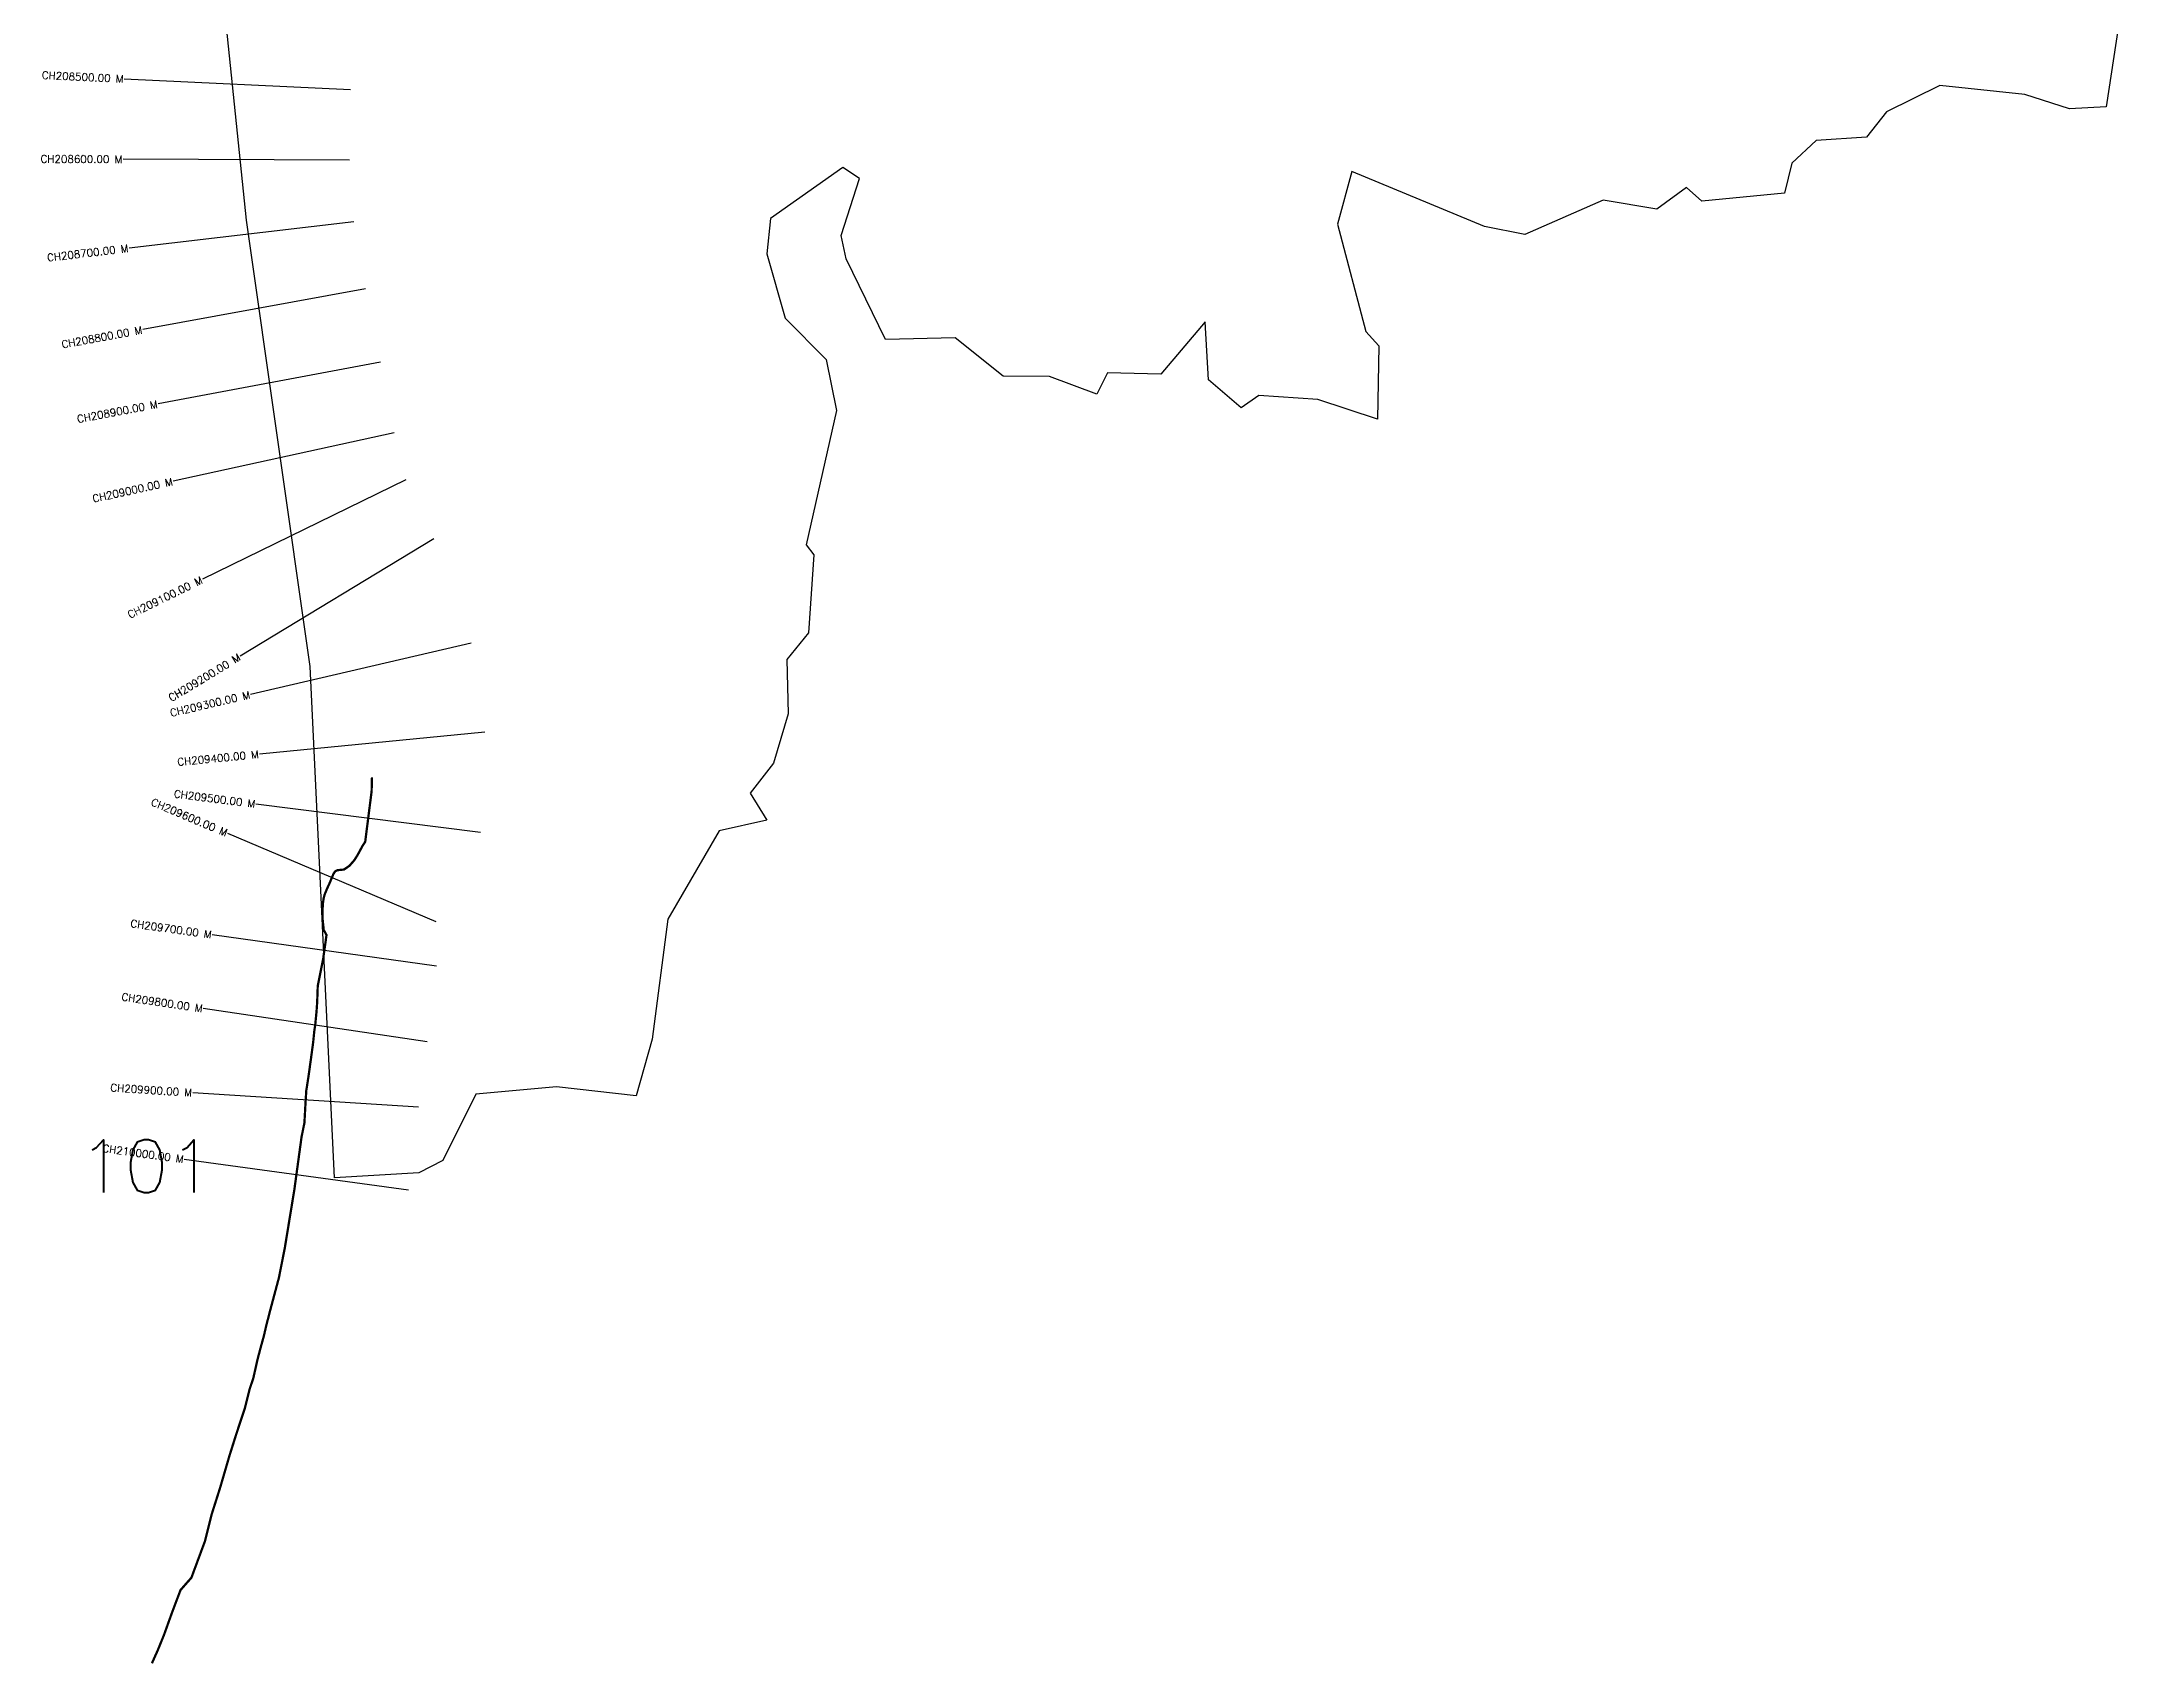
# Model space of a CAD drawing. Header units: metres. Extents: x 274518 to 277438, y 2074144 to 2078414.
# Drawn here: x 274626 to 277379, y 2074144 to 2076295 of the extents above; entities that cross this region are included whole.
import ezdxf
from ezdxf.enums import TextEntityAlignment as Align

# ---------------------------------------------------------------- set-up
doc = ezdxf.new("R2010")
doc.units = ezdxf.units.M
doc.header["$MEASUREMENT"] = 0
for name, color, linetype in [('CS', 134, 'Continuous'), ('CSMark', 6, 'Continuous'), ('NATURALLY PROTECTED', 3, 'Continuous'), ('village', 3, 'Continuous')]:
    doc.layers.add(name, color=color, linetype=linetype)
doc.styles.get("Standard").update_dxf_attribs({"font": 'simplex.shx'})

msp = doc.modelspace()

# ---------------------------------------------------------------- linework, layer by layer
at = {"layer": 'CS'}
for p, q in [((275035.2, 2076231.4), (274735.5, 2076245.6)), ((275033.9, 2076138), (274733.9, 2076139.2)), ((275039.9, 2076056.4), (274741.9, 2076021.4)), ((275055.2, 2075967.5), (274760.1, 2075913.3)), ((275075.4, 2075870.2), (274780.5, 2075814.8)), ((275093.5, 2075776.4), (274800.4, 2075712.3)), ((275108.9, 2075714), (274839.2, 2075582.6)), ((275145.7, 2075635.8), (274889, 2075480.6)), ((275195.2, 2075497.8), (274903, 2075429.8)), ((275213.4, 2075379.7), (274914.8, 2075350.6)), ((275207.7, 2075246.6), (274910.1, 2075284.4)), ((275148.9, 2075128.2), (274872.6, 2075245.2)), ((275149.3, 2075069.3), (274852.2, 2075111.1)), ((275136.9, 2074969.2), (274840.2, 2075013.1)), ((275125.7, 2074882.5), (274826.3, 2074901.5)), ((275112.3, 2074772.5), (274815, 2074813.2))]:
    msp.add_line(p, q, dxfattribs=at)
at = {"layer": 'NATURALLY PROTECTED', "const_width": 3, "flags": 128}
msp.add_lwpolyline([(275063.9, 2075319.9), (275063.4, 2075301.2), (275054.9, 2075234.3), (275051.5, 2075229.1), (275048.4, 2075223.4), (275044.6, 2075216.4), (275040.4, 2075209.8), (275033.8, 2075202.3), (275026.7, 2075197.5), (275018.4, 2075196.7), (275015.1, 2075195.1), (275012.9, 2075191.9), (275011, 2075187.4), (275007.4, 2075178.8), (275004.2, 2075171.9), (275000.9, 2075163.8), (274999.7, 2075158.6), (274998.7, 2075151.4), (274998.4, 2075143.4), (274998.2, 2075134), (274999.9, 2075117.5), (275003.6, 2075110.7), (274999.2, 2075079.3), (274996.1, 2075063.8), (274992, 2075043.4), (274991.2, 2075021.1), (274990.3, 2075008.6), (274988.7, 2074992.1), (274987.3, 2074982.4), (274985.9, 2074968.3), (274983.1, 2074947.6), (274979.8, 2074923.7), (274976.8, 2074904.5), (274975.7, 2074886.9), (274974.3, 2074861.6), (274970.5, 2074842.9), (274961, 2074773.3), (274948.2, 2074695.2), (274940.5, 2074656.4), (274929.1, 2074613.7), (274923.8, 2074593.2), (274920.5, 2074578.9), (274916.9, 2074566), (274912.1, 2074547.9), (274908.9, 2074533.5), (274906.4, 2074522.6), (274901.8, 2074509.1), (274895.3, 2074483.2), (274884.1, 2074449.4), (274875, 2074420.6), (274862.6, 2074378.1), (274851.2, 2074342.2), (274842.6, 2074307.5), (274824.5, 2074258.7), (274810, 2074242.2), (274798.1, 2074210.5), (274788.1, 2074182.7), (274779.8, 2074162.3), (274773.5, 2074148.3), (274772.1, 2074145.1)], dxfattribs=at)
at = {"layer": 'village', "color": 6}
msp.add_polyline3d([(277379.5, 2076316.2, 0), (277363.1, 2076208.6, 0), (277314.7, 2076206.2, 0), (277255.5, 2076224.9, 0), (277142.6, 2076236.9, 0), (277071.9, 2076202.2, 0), (277045.4, 2076168.3, 0), (276978.5, 2076163.9, 0), (276946.3, 2076134.1, 0), (276936.5, 2076094.4, 0), (276826.9, 2076083.6, 0), (276806.9, 2076101.8, 0), (276767.3, 2076073.1, 0), (276696.2, 2076084.9, 0), (276592.6, 2076039.5, 0), (276538.9, 2076050.1, 0), (276363, 2076123, 0), (276344.1, 2076053.3, 0), (276381.5, 2075910.9, 0), (276398.9, 2075891.7, 0), (276397.1, 2075794.7, 0), (276318, 2075820.7, 0), (276239.8, 2075826.2, 0), (276216.5, 2075809.6, 0), (276173, 2075846.6, 0), (276168.7, 2075923.6, 0), (276109.9, 2075854.2, 0), (276039, 2075856.1, 0), (276025.1, 2075827.8, 0), (275962.2, 2075851.2, 0), (275900.6, 2075851.6, 0), (275837.3, 2075902.5, 0), (275744.9, 2075900.2, 0), (275692.7, 2076007.4, 0), (275685.8, 2076038.2, 0), (275710.3, 2076113.8, 0), (275688.3, 2076128.3, 0), (275592.1, 2076060.8, 0), (275587.5, 2076013.8, 0), (275611.7, 2075928.6, 0), (275666.3, 2075873.6, 0), (275680, 2075806, 0), (275639.4, 2075627.9, 0), (275649.9, 2075614.8, 0), (275642.5, 2075511.2, 0), (275613.8, 2075476, 0), (275615.5, 2075403.9, 0), (275596.2, 2075338.4, 0), (275565.3, 2075298.7, 0), (275587.6, 2075263.1, 0), (275524.4, 2075248.8, 0), (275456, 2075131.8, 0), (275435.6, 2074972.4, 0), (275414, 2074897.3, 0), (275308.7, 2074909.5, 0), (275201.6, 2074899.9, 0), (275157.9, 2074811.7, 0), (275125.8, 2074795.4, 0), (275014.2, 2074788.7, 0), (274981.9, 2075466.7, 0), (274897.5, 2076058.4, 0), (274841, 2076605.5, 0)], dxfattribs=at)

# ---------------------------------------------------------------- texts
at = {"insert": (274674.7, 2074839.2), "char_height": 70, "attachment_point": 1}
msp.add_mtext_dynamic_manual_height_columns('101', width=95.172, gutter_width=1, heights=[0], dxfattribs=at)
at = {"layer": 'CSMark'}
for s, rotation, p in [('CH208500.00 M', 357.2886, (274734.5, 2076245.7)), ('CH208600.00 M', 359.759, (274732.9, 2076139.2)), ('CH208700.00 M', 6.6961, (274740.9, 2076021.3)), ('CH208800.00 M', 10.419, (274759.1, 2075913.1)), ('CH208900.00 M', 10.6494, (274779.5, 2075814.6)), ('CH209000.00 M', 12.3207, (274799.4, 2075712.1)), ('CH209100.00 M', 25.9735, (274838.3, 2075582.1)), ('CH209200.00 M', 31.1612, (274888.2, 2075480.1)), ('CH209300.00 M', 13.1104, (274902, 2075429.5)), ('CH209400.00 M', 5.5567, (274913.8, 2075350.5)), ('CH209500.00 M', 352.7629, (274909.1, 2075284.5)), ('CH209600.00 M', 337.0571, (274871.7, 2075245.6)), ('CH209700.00 M', 352.0008, (274851.2, 2075111.2)), ('CH209800.00 M', 351.5864, (274839.2, 2075013.2)), ('CH209900.00 M', 356.3655, (274825.3, 2074901.6)), ('CH210000.00 M', 352.1939, (274814.1, 2074813.4))]:
    msp.add_text(s, height=10, rotation=rotation, dxfattribs=at).set_placement(p, align=Align.MIDDLE_RIGHT)

doc.saveas('drawing.dxf')
